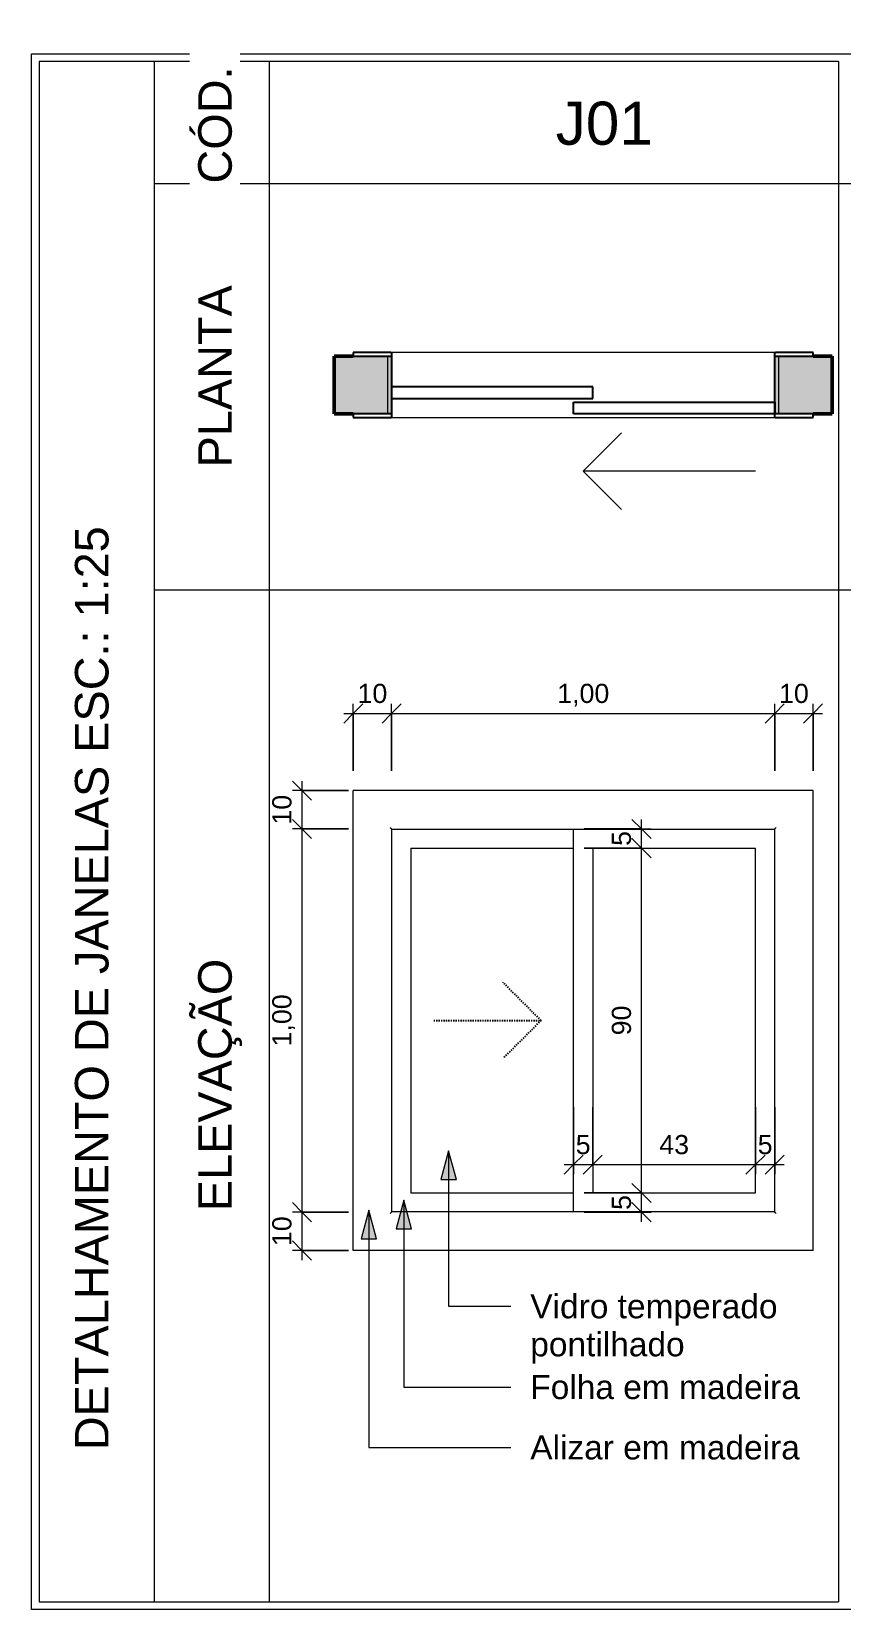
# Model space of a CAD drawing. Header units: millimetres. Extents: x 502 to 50962, y -45 to 5297.
# Drawn here: x 34978 to 37089, y 1167 to 5285 of the extents above; entities that cross this region are included whole.
import ezdxf

# ---------------------------------------------------------------- set-up
doc = ezdxf.new("R2010")
doc.units = ezdxf.units.MM
doc.linetypes.add('Dash', pattern=[6.35, 3.175, -3.175])
for name, color, linetype, lineweight in [('A-ANNO-DIMS', 211, 'Continuous', 9), ('A-ANNO-DIMS-25', 211, 'Continuous', 9), ('A-DETL-THIN', 151, 'Continuous', 9), ('A-GLAZ', 151, 'Continuous', 25), ('A-GLAZ-HDLN', 1, 'Dash', 25), ('A-WALL', 113, 'Continuous', 50), ('A-WALL-PATT', 111, 'Continuous', 25), ('G-ANNO-TEXT', 231, 'Continuous', 9)]:
    doc.layers.add(name, color=color, linetype=linetype, lineweight=lineweight)
doc.styles.add('@Arial Unicode MS', font='', dxfattribs={"height": 50})
doc.styles.add('Arial', font='arial.ttf', dxfattribs={"height": 112.5})
doc.styles.add('Arial_1', font='arial.ttf', dxfattribs={"height": 87.5})
doc.styles.add('Arial_3', font='arial.ttf', dxfattribs={"height": 62.5})
doc.styles.get('@Arial Unicode MS').set_extended_font_data('@Arial Unicode MS')
doc.dimstyles.new('CRT_-__Metros_-_Linha_de_chamada_3_5_mm', dxfattribs={"dimscale": 304.8, "dimtxt": 50.292243, "dimasz": 0.164042, "dimexe": 0.082021, "dimexo": 0.0625, "dimgap": 0.04101, "dimtad": 1, "dimlfac": 0.001, "dimrnd": 0.01, "dimzin": 0, "dimdsep": 46, "dimtxsty": '@Arial Unicode MS', "dimblk1": 'OBLIQUE', "dimblk2": 'OBLIQUE', "dimsah": 1, "dimcen": 0.09, "dimdle": 0.082021, "dimazin": 0, "dimtfac": 1, "dimtdec": 4, "dimtix": 1, "dimtmove": 0, "dimatfit": 3, "dimfxl": 0.492126, "dimfxlon": 1, "dimtvp": 1, "dimtolj": 1, "dimtzin": 0, "dimarcsym": 2})
doc.dimstyles.new('CRT_-__Metros_-_Linha_de_chamada_3_5_mm_1', dxfattribs={"dimscale": 304.8, "dimtxt": 50.292243, "dimasz": 0.164042, "dimexe": 0.082021, "dimexo": 0.0625, "dimgap": 0.04101, "dimtad": 1, "dimdec": 0, "dimlfac": 0.1, "dimdsep": 46, "dimtxsty": '@Arial Unicode MS', "dimblk1": 'OBLIQUE', "dimblk2": 'OBLIQUE', "dimsah": 1, "dimcen": 0.09, "dimdle": 0.082021, "dimazin": 0, "dimtfac": 1, "dimtdec": 4, "dimtix": 1, "dimtmove": 0, "dimatfit": 3, "dimfxl": 0.492126, "dimfxlon": 1, "dimtvp": 1, "dimtolj": 1, "dimtzin": 0, "dimarcsym": 2})

# ---------------------------------------------------------------- blocks, each defined once
blk = doc.blocks.new('Family - ___-4155810-DETALHAMENTO DE JANELAS')
at = {"layer": 'A-WALL-PATT'}
h = blk.add_hatch(color=256, dxfattribs=at)
h.paths.add_polyline_path([(2575.7, 4287.4), (2625.7, 4287.4), (2625.7, 4437.4), (2475.7, 4437.4), (2475.7, 4287.4), (2479.7, 4287.4)])
h.paths.add_polyline_path([(1375.7, 4287.4), (1475.7, 4287.4), (1475.7, 4437.4), (1325.7, 4437.4), (1325.7, 4287.4)])
at = {"layer": 'A-GLAZ'}
for p, q in [((1471.7, 4447.4), (1375.7, 4447.4)), ((1375.7, 4447.4), (1375.7, 4437.4)), ((2575.7, 4447.4), (2479.7, 4447.4)), ((2575.7, 4437.4), (2575.7, 4447.4)), ((1375.7, 4437.4), (1475.7, 4437.4)), ((1475.7, 4437.4), (1475.7, 4287.4)), ((1476.7, 4282.4), (1476.7, 4442.4)), ((2474.7, 4442.4), (2474.7, 4282.4)), ((2475.7, 4287.4), (2475.7, 4437.4)), ((2475.7, 4437.4), (2575.7, 4437.4)), ((1475.7, 4357.4), (1475.7, 4327.4)), ((2000.7, 4357.4), (1475.7, 4357.4)), ((1475.7, 4327.4), (2000.7, 4327.4)), ((2000.7, 4327.4), (2000.7, 4357.4)), ((1375.7, 4287.4), (1375.7, 4277.4)), ((1475.7, 4287.4), (1375.7, 4287.4)), ((1950.7, 4287.4), (1950.7, 4317.4)), ((1950.7, 4317.4), (2475.7, 4317.4)), ((2475.7, 4287.4), (1950.7, 4287.4)), ((2475.7, 4317.4), (2475.7, 4287.4)), ((2575.7, 4287.4), (2475.7, 4287.4)), ((2575.7, 4277.4), (2575.7, 4287.4)), ((1375.7, 4277.4), (1471.7, 4277.4)), ((2479.7, 4277.4), (2575.7, 4277.4))]:
    blk.add_line(p, q, dxfattribs=at)
at = {"layer": 'A-GLAZ', "lineweight": 9}
for p, q in [((2479.7, 4447.4), (1471.7, 4447.4)), ((1465.7, 4287.4), (1465.7, 4437.4)), ((2485.7, 4437.4), (2485.7, 4287.4)), ((1471.7, 4277.4), (2479.7, 4277.4)), ((1975.7, 4137.4), (2075.7, 4237.4)), ((1975.7, 4137.4), (2075.7, 4037.4)), ((2425.7, 4137.4), (1975.7, 4137.4))]:
    blk.add_line(p, q, dxfattribs=at)
at = {"layer": 'A-GLAZ'}
for centre, start, end in [((1471.7, 4442.4), 0, 90), ((2479.7, 4442.4), 90, 180), ((1471.7, 4282.4), 270, 0), ((2479.7, 4282.4), 180, 270)]:
    blk.add_arc(centre, 5, start, end, dxfattribs=at)
at = {"layer": 'A-GLAZ', "lineweight": 9}
for points, knots in [([(1471.7, 4447.4), (1472.1, 4447.4), (1472.7, 4447.3), (1473.6, 4447), (1474.1, 4446.8), (1474.4, 4446.6), (1474.8, 4446.3), (1475.1, 4446), (1475.4, 4445.7), (1475.7, 4445.4), (1476, 4444.9), (1476.3, 4444.3), (1476.6, 4443.5), (1476.6, 4442.8), (1476.7, 4442.4)], [0, 0, 0, 0, 0.166667, 0.25, 0.333333, 0.375, 0.416667, 0.5, 0.541667, 0.583333, 0.666667, 0.75, 0.833333, 1, 1, 1, 1]), ([(2479.7, 4447.4), (2479.2, 4447.4), (2478.6, 4447.3), (2477.7, 4447), (2477.2, 4446.8), (2476.9, 4446.6), (2476.5, 4446.3), (2476.2, 4446), (2475.9, 4445.7), (2475.6, 4445.4), (2475.3, 4444.9), (2475, 4444.3), (2474.7, 4443.5), (2474.7, 4442.8), (2474.7, 4442.4)], [0, 0, 0, 0, 0.166667, 0.25, 0.333333, 0.375, 0.416667, 0.5, 0.541667, 0.583333, 0.666667, 0.75, 0.833333, 1, 1, 1, 1]), ([(1476.7, 4282.4), (1476.6, 4282), (1476.6, 4281.3), (1476.3, 4280.5), (1476, 4279.9), (1475.7, 4279.4), (1475.4, 4279.1), (1475.1, 4278.8), (1474.7, 4278.4), (1474.2, 4278.1), (1473.9, 4277.9), (1473.5, 4277.7), (1472.7, 4277.5), (1472.1, 4277.4), (1471.7, 4277.4)], [0, 0, 0, 0, 0.166667, 0.25, 0.333333, 0.416667, 0.458333, 0.5, 0.583333, 0.666667, 0.708333, 0.75, 0.833333, 1, 1, 1, 1]), ([(2474.7, 4282.4), (2474.7, 4282), (2474.7, 4281.3), (2475, 4280.5), (2475.3, 4279.9), (2475.6, 4279.4), (2475.9, 4279.1), (2476.2, 4278.8), (2476.6, 4278.4), (2477.1, 4278.1), (2477.4, 4277.9), (2477.8, 4277.7), (2478.6, 4277.5), (2479.2, 4277.4), (2479.7, 4277.4)], [0, 0, 0, 0, 0.166667, 0.25, 0.333333, 0.416667, 0.458333, 0.5, 0.583333, 0.666667, 0.708333, 0.75, 0.833333, 1, 1, 1, 1])]:
    blk.add_open_spline(points, degree=3, knots=knots, dxfattribs=at)
at = {"layer": 'A-WALL'}
for p, q in [((1375.7, 4437.4), (1325.7, 4437.4)), ((1325.7, 4437.4), (1325.7, 4287.4)), ((2625.7, 4437.4), (2575.7, 4437.4)), ((2625.7, 4287.4), (2625.7, 4437.4)), ((1325.7, 4287.4), (1375.7, 4287.4)), ((2575.7, 4287.4), (2625.7, 4287.4))]:
    blk.add_line(p, q, dxfattribs=at)
blk = doc.blocks.new('Family - ___-4156485-DETALHAMENTO DE JANELAS')
at = {"layer": 'A-GLAZ', "lineweight": 9}
for p, q in [((2575.7, 3303.9), (1375.7, 3303.9)), ((1375.7, 2103.9), (1375.7, 3303.9)), ((2575.7, 2103.9), (2575.7, 3303.9)), ((1476.7, 2204.9), (1476.7, 3202.9)), ((1476.7, 3202.9), (2474.7, 3202.9)), ((1950.7, 2204.9), (1950.7, 3202.9)), ((2474.7, 3202.9), (2474.7, 2204.9)), ((1525.7, 3153.9), (1525.7, 2253.9)), ((1525.7, 3153.9), (1950.7, 3153.9)), ((2000.7, 3153.9), (2000.7, 2253.9)), ((2000.7, 3153.9), (2425.7, 3153.9)), ((2425.7, 2253.9), (2425.7, 3153.9)), ((1525.7, 2253.9), (1950.7, 2253.9)), ((2000.7, 2253.9), (2425.7, 2253.9)), ((2474.7, 2204.9), (1476.7, 2204.9)), ((2575.7, 2103.9), (1375.7, 2103.9))]:
    blk.add_line(p, q, dxfattribs=at)
for points, knots in [([(1476.7, 3202.9), (1476.6, 3202.9), (1476.6, 3203), (1476.3, 3203.3), (1476, 3203.6), (1475.7, 3203.9), (1475.4, 3204.2), (1475.1, 3204.5), (1474.8, 3204.8), (1474.4, 3205.2), (1474.1, 3205.5), (1473.6, 3206), (1472.7, 3206.9), (1472.1, 3207.5), (1471.7, 3207.9)], [-1, -1, -1, -1, -0.833333, -0.75, -0.666667, -0.583333, -0.541667, -0.5, -0.416667, -0.375, -0.333333, -0.25, -0.166667, 0, 0, 0, 0]), ([(2479.7, 3207.9), (2479.2, 3207.5), (2478.6, 3206.9), (2477.7, 3206), (2477.2, 3205.5), (2476.9, 3205.2), (2476.5, 3204.8), (2476.2, 3204.5), (2475.9, 3204.2), (2475.6, 3203.9), (2475.3, 3203.6), (2475, 3203.3), (2474.7, 3203), (2474.7, 3202.9), (2474.7, 3202.9)], [0, 0, 0, 0, 0.166667, 0.25, 0.333333, 0.375, 0.416667, 0.5, 0.541667, 0.583333, 0.666667, 0.75, 0.833333, 1, 1, 1, 1]), ([(1471.7, 2199.9), (1472.1, 2200.4), (1472.7, 2201), (1473.6, 2201.9), (1474.1, 2202.4), (1474.4, 2202.7), (1474.8, 2203.1), (1475.1, 2203.4), (1475.4, 2203.7), (1475.7, 2204), (1476, 2204.3), (1476.3, 2204.6), (1476.6, 2204.9), (1476.7, 2204.9), (1476.7, 2204.9)], [0, 0, 0, 0, 0.166667, 0.25, 0.333333, 0.375, 0.416667, 0.5, 0.541667, 0.583333, 0.666667, 0.75, 0.833333, 1, 1, 1, 1]), ([(2479.7, 2199.9), (2479.2, 2200.4), (2478.6, 2201), (2477.7, 2201.9), (2477.2, 2202.4), (2476.9, 2202.7), (2476.5, 2203.1), (2476.2, 2203.4), (2475.9, 2203.7), (2475.6, 2204), (2475.3, 2204.3), (2475, 2204.6), (2474.7, 2204.9), (2474.7, 2204.9), (2474.7, 2204.9)], [0, 0, 0, 0, 0.166667, 0.25, 0.333333, 0.375, 0.416667, 0.5, 0.541667, 0.583333, 0.666667, 0.75, 0.833333, 1, 1, 1, 1])]:
    blk.add_open_spline(points, degree=3, knots=knots, dxfattribs=at)
at = {"layer": 'A-GLAZ-HDLN'}
for p, q in [((1865.7, 2703.9), (1766.7, 2802.9)), ((1585.7, 2703.9), (1865.7, 2703.9)), ((1865.7, 2703.9), (1766.7, 2605))]:
    blk.add_line(p, q, dxfattribs=at)
blk = doc.blocks.new('DIMBLOCK122-DETALHAMENTO DE JANELAS')
at = {"layer": 'A-ANNO-DIMS-25', "transparency": 16777216}
for p, q in [((35792.7, 3505.2), (35917.7, 3505.2)), ((35817.7, 3355.2), (35817.7, 3530.2)), ((35817.7, 3505.2), (35817.7, 3355.2)), ((35917.7, 3355.2), (35917.7, 3530.2)), ((35917.7, 3505.2), (35917.7, 3355.2))]:
    blk.add_line(p, q, dxfattribs=at)
at = {"layer": 'A-ANNO-DIMS-25', "lineweight": 18, "transparency": 16777216}
for p, q in [((35817.7, 3505.2), (35792.7, 3480.2)), ((35817.7, 3505.2), (35842.7, 3530.2)), ((35917.7, 3505.2), (35892.7, 3480.2)), ((35917.7, 3505.2), (35942.7, 3530.2))]:
    blk.add_line(p, q, dxfattribs=at)
at = {"layer": 'A-ANNO-DIMS-25', "color": 0, "transparency": 16777216, "insert": (35828.9, 3582.6), "char_height": 50, "width": 92.937, "attachment_point": 1, "line_spacing_factor": 1.117605, "style": '@Arial Unicode MS'}
blk.add_mtext('10', dxfattribs=at)
blk = doc.blocks.new('_Oblique')
at = {"color": 0, "linetype": 'ByBlock', "lineweight": -2}
blk.add_line((-0.5, -0.5), (0.5, 0.5), dxfattribs=at)
blk = doc.blocks.new('DIMBLOCK123-DETALHAMENTO DE JANELAS')
at = {"layer": 'A-ANNO-DIMS-25', "lineweight": 18, "transparency": 16777216}
for p, q in [((35917.7, 3505.2), (35892.7, 3480.2)), ((35917.7, 3505.2), (35942.7, 3530.2)), ((36917.7, 3505.2), (36892.7, 3480.2)), ((36917.7, 3505.2), (36942.7, 3530.2))]:
    blk.add_line(p, q, dxfattribs=at)
at = {"layer": 'A-ANNO-DIMS-25', "transparency": 16777216}
for p, q in [((35917.7, 3355.2), (35917.7, 3530.2)), ((35917.7, 3505.2), (36917.7, 3505.2)), ((35917.7, 3505.2), (35917.7, 3355.2)), ((36917.7, 3355.2), (36917.7, 3530.2)), ((36917.7, 3505.2), (36917.7, 3355.2))]:
    blk.add_line(p, q, dxfattribs=at)
at = {"layer": 'A-ANNO-DIMS-25', "color": 0, "transparency": 16777216, "insert": (36350, 3582.6), "char_height": 50, "width": 162.337, "attachment_point": 1, "line_spacing_factor": 1.117605, "style": '@Arial Unicode MS'}
blk.add_mtext('1,00', dxfattribs=at)
blk = doc.blocks.new('DIMBLOCK124-DETALHAMENTO DE JANELAS')
at = {"layer": 'A-ANNO-DIMS-25', "lineweight": 18, "transparency": 16777216}
for p, q in [((36917.7, 3505.2), (36892.7, 3480.2)), ((36917.7, 3505.2), (36942.7, 3530.2)), ((37017.7, 3505.2), (36992.7, 3480.2)), ((37017.7, 3505.2), (37042.7, 3530.2))]:
    blk.add_line(p, q, dxfattribs=at)
at = {"layer": 'A-ANNO-DIMS-25', "transparency": 16777216}
for p, q in [((36917.7, 3355.2), (36917.7, 3530.2)), ((36917.7, 3505.2), (37042.7, 3505.2)), ((36917.7, 3505.2), (36917.7, 3355.2)), ((37017.7, 3355.2), (37017.7, 3530.2)), ((37017.7, 3505.2), (37017.7, 3355.2))]:
    blk.add_line(p, q, dxfattribs=at)
at = {"layer": 'A-ANNO-DIMS-25', "color": 0, "transparency": 16777216, "insert": (36928.9, 3582.6), "char_height": 50, "width": 92.937, "attachment_point": 1, "line_spacing_factor": 1.117605, "style": '@Arial Unicode MS'}
blk.add_mtext('10', dxfattribs=at)
blk = doc.blocks.new('DIMBLOCK125-DETALHAMENTO DE JANELAS')
at = {"layer": 'A-ANNO-DIMS-25', "lineweight": 18, "transparency": 16777216}
for p, q in [((35683.7, 3303.9), (35658.7, 3328.9)), ((35683.7, 3303.9), (35708.7, 3278.9)), ((35683.7, 3203.9), (35658.7, 3228.9)), ((35683.7, 3203.9), (35708.7, 3178.9))]:
    blk.add_line(p, q, dxfattribs=at)
at = {"layer": 'A-ANNO-DIMS-25', "transparency": 16777216}
for p, q in [((35805.5, 3303.9), (35658.7, 3303.9)), ((35683.7, 3328.9), (35683.7, 3203.9)), ((35683.7, 3303.9), (35805.5, 3303.9)), ((35805.5, 3203.9), (35658.7, 3203.9)), ((35683.7, 3203.9), (35805.5, 3203.9))]:
    blk.add_line(p, q, dxfattribs=at)
at = {"layer": 'A-ANNO-DIMS-25', "color": 0, "transparency": 16777216, "insert": (35606.3, 3215.2), "char_height": 50, "width": 92.937, "attachment_point": 1, "rotation": 90, "line_spacing_factor": 1.117605, "style": '@Arial Unicode MS'}
blk.add_mtext('10', dxfattribs=at)
blk = doc.blocks.new('DIMBLOCK126-DETALHAMENTO DE JANELAS')
at = {"layer": 'A-ANNO-DIMS-25', "lineweight": 18, "transparency": 16777216}
for p, q in [((35683.7, 3203.9), (35658.7, 3228.9)), ((35683.7, 3203.9), (35708.7, 3178.9)), ((35683.7, 2203.9), (35658.7, 2228.9)), ((35683.7, 2203.9), (35708.7, 2178.9))]:
    blk.add_line(p, q, dxfattribs=at)
at = {"layer": 'A-ANNO-DIMS-25', "transparency": 16777216}
for p, q in [((35805.5, 3203.9), (35658.7, 3203.9)), ((35683.7, 3203.9), (35683.7, 2203.9)), ((35683.7, 3203.9), (35805.5, 3203.9)), ((35805.5, 2203.9), (35658.7, 2203.9)), ((35683.7, 2203.9), (35805.5, 2203.9))]:
    blk.add_line(p, q, dxfattribs=at)
at = {"layer": 'A-ANNO-DIMS-25', "color": 0, "transparency": 16777216, "insert": (35606.3, 2636.3), "char_height": 50, "width": 162.337, "attachment_point": 1, "rotation": 90, "line_spacing_factor": 1.117605, "style": '@Arial Unicode MS'}
blk.add_mtext('1,00', dxfattribs=at)
blk = doc.blocks.new('DIMBLOCK127-DETALHAMENTO DE JANELAS')
at = {"layer": 'A-ANNO-DIMS-25', "lineweight": 18, "transparency": 16777216}
for p, q in [((35683.7, 2203.9), (35658.7, 2228.9)), ((35683.7, 2203.9), (35708.7, 2178.9)), ((35683.7, 2103.9), (35658.7, 2128.9)), ((35683.7, 2103.9), (35708.7, 2078.9))]:
    blk.add_line(p, q, dxfattribs=at)
at = {"layer": 'A-ANNO-DIMS-25', "transparency": 16777216}
for p, q in [((35805.5, 2203.9), (35658.7, 2203.9)), ((35683.7, 2203.9), (35683.7, 2078.9)), ((35683.7, 2203.9), (35805.5, 2203.9)), ((35805.5, 2103.9), (35658.7, 2103.9)), ((35683.7, 2103.9), (35805.5, 2103.9))]:
    blk.add_line(p, q, dxfattribs=at)
at = {"layer": 'A-ANNO-DIMS-25', "color": 0, "transparency": 16777216, "insert": (35606.3, 2115.2), "char_height": 50, "width": 92.937, "attachment_point": 1, "rotation": 90, "line_spacing_factor": 1.117605, "style": '@Arial Unicode MS'}
blk.add_mtext('10', dxfattribs=at)
blk = doc.blocks.new('DIMBLOCK128-DETALHAMENTO DE JANELAS')
at = {"layer": 'A-ANNO-DIMS-25', "transparency": 16777216}
for p, q in [((36392.7, 2477.8), (36392.7, 2302.8)), ((36392.7, 2327.8), (36392.7, 2477.8)), ((36442.7, 2477.8), (36442.7, 2302.8)), ((36442.7, 2327.8), (36442.7, 2477.8)), ((36367.7, 2327.8), (36442.7, 2327.8))]:
    blk.add_line(p, q, dxfattribs=at)
at = {"layer": 'A-ANNO-DIMS-25', "lineweight": 18, "transparency": 16777216}
for p, q in [((36392.7, 2327.8), (36417.7, 2352.8)), ((36442.7, 2327.8), (36467.7, 2352.8)), ((36392.7, 2327.8), (36367.7, 2302.8)), ((36442.7, 2327.8), (36417.7, 2302.8))]:
    blk.add_line(p, q, dxfattribs=at)
at = {"layer": 'A-ANNO-DIMS-25', "color": 0, "transparency": 16777216, "insert": (36398.3, 2405.2), "char_height": 50, "width": 46.468, "attachment_point": 1, "line_spacing_factor": 1.117605, "style": '@Arial Unicode MS'}
blk.add_mtext('5', dxfattribs=at)
blk = doc.blocks.new('DIMBLOCK129-DETALHAMENTO DE JANELAS')
at = {"layer": 'A-ANNO-DIMS-25', "transparency": 16777216}
for p, q in [((36442.7, 2477.8), (36442.7, 2302.8)), ((36442.7, 2327.8), (36442.7, 2477.8)), ((36867.7, 2477.8), (36867.7, 2302.8)), ((36867.7, 2327.8), (36867.7, 2477.8)), ((36442.7, 2327.8), (36867.7, 2327.8))]:
    blk.add_line(p, q, dxfattribs=at)
at = {"layer": 'A-ANNO-DIMS-25', "lineweight": 18, "transparency": 16777216}
for p, q in [((36442.7, 2327.8), (36467.7, 2352.8)), ((36867.7, 2327.8), (36892.7, 2352.8)), ((36442.7, 2327.8), (36417.7, 2302.8)), ((36867.7, 2327.8), (36842.7, 2302.8))]:
    blk.add_line(p, q, dxfattribs=at)
at = {"layer": 'A-ANNO-DIMS-25', "color": 0, "transparency": 16777216, "insert": (36616.4, 2405.2), "char_height": 50, "width": 92.937, "attachment_point": 1, "line_spacing_factor": 1.117605, "style": '@Arial Unicode MS'}
blk.add_mtext('43', dxfattribs=at)
blk = doc.blocks.new('DIMBLOCK130-DETALHAMENTO DE JANELAS')
at = {"layer": 'A-ANNO-DIMS-25', "transparency": 16777216}
for p, q in [((36867.7, 2477.8), (36867.7, 2302.8)), ((36867.7, 2327.8), (36867.7, 2477.8)), ((36917.7, 2477.8), (36917.7, 2302.8)), ((36917.7, 2327.8), (36917.7, 2477.8)), ((36867.7, 2327.8), (36942.7, 2327.8))]:
    blk.add_line(p, q, dxfattribs=at)
at = {"layer": 'A-ANNO-DIMS-25', "lineweight": 18, "transparency": 16777216}
for p, q in [((36867.7, 2327.8), (36892.7, 2352.8)), ((36917.7, 2327.8), (36942.7, 2352.8)), ((36867.7, 2327.8), (36842.7, 2302.8)), ((36917.7, 2327.8), (36892.7, 2302.8))]:
    blk.add_line(p, q, dxfattribs=at)
at = {"layer": 'A-ANNO-DIMS-25', "color": 0, "transparency": 16777216, "insert": (36873.3, 2405.2), "char_height": 50, "width": 46.468, "attachment_point": 1, "line_spacing_factor": 1.117605, "style": '@Arial Unicode MS'}
blk.add_mtext('5', dxfattribs=at)
blk = doc.blocks.new('DIMBLOCK131-DETALHAMENTO DE JANELAS')
at = {"layer": 'A-ANNO-DIMS-25', "lineweight": 18, "transparency": 16777216}
for p, q in [((36569.9, 2253.9), (36544.9, 2278.9)), ((36569.9, 2203.9), (36544.9, 2228.9)), ((36569.9, 2253.9), (36594.9, 2228.9)), ((36569.9, 2203.9), (36594.9, 2178.9))]:
    blk.add_line(p, q, dxfattribs=at)
at = {"layer": 'A-ANNO-DIMS-25', "transparency": 16777216}
for p, q in [((36419.9, 2253.9), (36594.9, 2253.9)), ((36569.9, 2253.9), (36419.9, 2253.9)), ((36569.9, 2178.9), (36569.9, 2253.9)), ((36419.9, 2203.9), (36594.9, 2203.9)), ((36569.9, 2203.9), (36419.9, 2203.9))]:
    blk.add_line(p, q, dxfattribs=at)
at = {"layer": 'A-ANNO-DIMS-25', "color": 0, "transparency": 16777216, "insert": (36492.5, 2209.6), "char_height": 50, "width": 46.468, "attachment_point": 1, "rotation": 90, "line_spacing_factor": 1.117605, "style": '@Arial Unicode MS'}
blk.add_mtext('5', dxfattribs=at)
blk = doc.blocks.new('DIMBLOCK132-DETALHAMENTO DE JANELAS')
at = {"layer": 'A-ANNO-DIMS-25', "lineweight": 18, "transparency": 16777216}
for p, q in [((36569.9, 3153.9), (36544.9, 3178.9)), ((36569.9, 3153.9), (36594.9, 3128.9)), ((36569.9, 2253.9), (36544.9, 2278.9)), ((36569.9, 2253.9), (36594.9, 2228.9))]:
    blk.add_line(p, q, dxfattribs=at)
at = {"layer": 'A-ANNO-DIMS-25', "transparency": 16777216}
for p, q in [((36419.9, 3153.9), (36594.9, 3153.9)), ((36569.9, 3153.9), (36419.9, 3153.9)), ((36569.9, 2253.9), (36569.9, 3153.9)), ((36419.9, 2253.9), (36594.9, 2253.9)), ((36569.9, 2253.9), (36419.9, 2253.9))]:
    blk.add_line(p, q, dxfattribs=at)
at = {"layer": 'A-ANNO-DIMS-25', "color": 0, "transparency": 16777216, "insert": (36492.5, 2665.2), "char_height": 50, "width": 92.937, "attachment_point": 1, "rotation": 90, "line_spacing_factor": 1.117605, "style": '@Arial Unicode MS'}
blk.add_mtext('90', dxfattribs=at)
blk = doc.blocks.new('DIMBLOCK133-DETALHAMENTO DE JANELAS')
at = {"layer": 'A-ANNO-DIMS-25', "lineweight": 18, "transparency": 16777216}
for p, q in [((36569.9, 3203.9), (36544.9, 3228.9)), ((36569.9, 3153.9), (36544.9, 3178.9)), ((36569.9, 3203.9), (36594.9, 3178.9)), ((36569.9, 3153.9), (36594.9, 3128.9))]:
    blk.add_line(p, q, dxfattribs=at)
at = {"layer": 'A-ANNO-DIMS-25', "transparency": 16777216}
for p, q in [((36569.9, 3153.9), (36569.9, 3228.9)), ((36419.9, 3203.9), (36594.9, 3203.9)), ((36569.9, 3203.9), (36419.9, 3203.9)), ((36419.9, 3153.9), (36594.9, 3153.9)), ((36569.9, 3153.9), (36419.9, 3153.9))]:
    blk.add_line(p, q, dxfattribs=at)
at = {"layer": 'A-ANNO-DIMS-25', "color": 0, "transparency": 16777216, "insert": (36492.5, 3159.6), "char_height": 50, "width": 46.468, "attachment_point": 1, "rotation": 90, "line_spacing_factor": 1.117605, "style": '@Arial Unicode MS'}
blk.add_mtext('5', dxfattribs=at)

msp = doc.modelspace()

# ---------------------------------------------------------------- hatches: boundary and pattern name
at = {"layer": 'G-ANNO-TEXT'}
for points in [[(36066.614, 2363.98), (36046.518, 2288.98), (36086.71, 2288.98)], [(35949.968, 2235.056), (35929.872, 2160.056), (35970.065, 2160.056)], [(35858.187, 2208.771), (35838.091, 2133.771), (35878.283, 2133.771)]]:
    msp.add_hatch(color=7, dxfattribs=at).paths.add_polyline_path(points)

# ---------------------------------------------------------------- linework, layer by layer
at = {"layer": 'A-DETL-THIN'}
for p, q in [((34978.057, 5227.008), (50962.112, 5227.008)), ((34978.057, 1167.008), (34978.057, 5227.008)), ((34998.057, 5207.008), (34998.057, 1187.008)), ((37084.194, 5207.008), (34998.057, 5207.008)), ((35298.057, 5207.008), (35298.057, 1187.008)), ((35598.057, 5207.008), (35598.057, 1187.008)), ((37084.194, 5207.008), (37084.194, 1187.008)), ((47028.057, 4887.008), (35298.057, 4887.008)), ((50932.112, 4887.008), (35298.057, 4887.008)), ((50932.112, 3827.008), (35298.057, 3827.008)), ((50962.112, 1167.008), (34978.057, 1167.008)), ((34998.057, 1187.008), (37084.194, 1187.008))]:
    msp.add_line(p, q, dxfattribs=at)
at = {"layer": 'G-ANNO-TEXT', "color": 7}
for p, q in [((36066.614, 2363.98), (36046.518, 2288.98)), ((36086.71, 2288.98), (36066.614, 2363.98)), ((36066.614, 2363.98), (36066.614, 1958.053)), ((36046.518, 2288.98), (36086.71, 2288.98)), ((35949.968, 2235.056), (35929.872, 2160.056)), ((35970.065, 2160.056), (35949.968, 2235.056)), ((35949.968, 2235.056), (35949.968, 1747.273)), ((35858.187, 2208.771), (35838.091, 2133.771)), ((35878.283, 2133.771), (35858.187, 2208.771)), ((35858.187, 2208.771), (35858.187, 1589.813)), ((35929.872, 2160.056), (35970.065, 2160.056)), ((35838.091, 2133.771), (35878.283, 2133.771)), ((36066.614, 1958.053), (36228.878, 1958.053)), ((35949.968, 1747.273), (36228.878, 1747.273)), ((35858.187, 1589.813), (36228.878, 1589.813))]:
    msp.add_line(p, q, dxfattribs=at)

# ---------------------------------------------------------------- block references
at = {"layer": 'A-GLAZ', "lineweight": 9}
msp.add_blockref('Family - ___-4156485-DETALHAMENTO DE JANELAS', (34442.006, 0), dxfattribs=at)
at = {"layer": 'A-WALL', "lineweight": 25}
msp.add_blockref('Family - ___-4155810-DETALHAMENTO DE JANELAS', (34442.006, 0), dxfattribs=at)

# ---------------------------------------------------------------- texts
at = {"layer": 'G-ANNO-TEXT', "color": 7, "insert": (36346.033, 5101.947), "char_height": 112.5, "width": 308.64969, "attachment_point": 1, "style": 'Arial', "bg_fill": 3, "box_fill_scale": 1.25, "bg_fill_color": 256, "bg_fill_true_color": 13158600, "bg_fill_transparency": 0}
msp.add_mtext('J01', dxfattribs=at)
at = {"layer": 'G-ANNO-TEXT', "color": 7, "char_height": 87.5, "attachment_point": 1, "rotation": 90, "style": 'Arial_1', "bg_fill": 3, "box_fill_scale": 1.25, "bg_fill_color": 256, "bg_fill_true_color": 13158600, "bg_fill_transparency": 0}
for s, insert, width in [('PLANTA', (35413.01, 4147.437), 583.22766), ('DETALHAMENTO DE JANELAS ESC.: 1:25', (35091.327, 1582.522), 2962.23531), ('ELEVAÇÃO', (35413.01, 2206.26), 809.70437)]:
    msp.add_mtext(s, dxfattribs=dict(at, insert=insert, width=width))
at = {"layer": 'G-ANNO-TEXT', "color": 7, "char_height": 62.5, "attachment_point": 1, "style": 'Arial_3'}
for s, insert, width in [('Vidro temperado ', (36279.678, 1989.303), 809.70437), ('pontilhado', (36279.678, 1890.084), 477.00406), ('Folha em madeira', (36279.678, 1778.523), 847.78453), ('Alizar em madeira', (36279.678, 1621.063), 849.78875)]:
    msp.add_mtext(s, dxfattribs=dict(at, insert=insert, width=width))

# ---------------------------------------------------------------- dimensions: what is measured, and where the dimension line sits
at = {"layer": 'A-ANNO-DIMS'}
for base, p1, p2, dimstyle, override, picture, middle in [((35917.656, 3505.165), (35817.656, 3355.165), (35917.656, 3355.165), 'CRT_-__Metros_-_Linha_de_chamada_3_5_mm_1', {"dimpost": '<>', "dimfxl": 100}, 'DIMBLOCK122-DETALHAMENTO DE JANELAS', (35867.656, 3543.211)), ((36917.656, 3505.165), (35917.656, 3355.165), (36917.656, 3355.165), 'CRT_-__Metros_-_Linha_de_chamada_3_5_mm', {"dimpost": '<>', "dimfxl": 1000}, 'DIMBLOCK123-DETALHAMENTO DE JANELAS', (36417.656, 3543.211)), ((37017.656, 3505.165), (36917.656, 3355.165), (37017.656, 3355.165), 'CRT_-__Metros_-_Linha_de_chamada_3_5_mm_1', {"dimpost": '<>', "dimfxl": 100}, 'DIMBLOCK124-DETALHAMENTO DE JANELAS', (36967.656, 3543.211)), ((36442.656, 2327.836), (36392.656, 2477.836), (36442.656, 2477.836), 'CRT_-__Metros_-_Linha_de_chamada_3_5_mm_1', {"dimpost": '<>', "dimfxl": 50}, 'DIMBLOCK128-DETALHAMENTO DE JANELAS', (36417.656, 2365.762)), ((36867.656183035, 2327.836064095), (36442.656183035, 2477.836064095), (36867.656183035, 2477.836064095), 'CRT_-__Metros_-_Linha_de_chamada_3_5_mm_1', {"dimpost": '<>', "dimfxl": 425}, 'DIMBLOCK129-DETALHAMENTO DE JANELAS', (36655.156183035, 2365.881766836)), ((36917.656, 2327.836), (36867.656, 2477.836), (36917.656, 2477.836), 'CRT_-__Metros_-_Linha_de_chamada_3_5_mm_1', {"dimpost": '<>', "dimfxl": 50}, 'DIMBLOCK130-DETALHAMENTO DE JANELAS', (36892.656, 2365.762))]:
    dim = msp.add_linear_dim(base=base, p1=p1, p2=p2, dimstyle=dimstyle, override=override, dxfattribs=at)
    dim.commit()
    dim.dimension.update_dxf_attribs({"geometry": picture, "text_midpoint": middle})
for base, p1, p2, override, picture, middle in [((35683.705, 3203.945), (35805.464, 3303.945), (35805.464, 3203.945), {"dimpost": '<>', "dimfxl": 100}, 'DIMBLOCK125-DETALHAMENTO DE JANELAS', (35645.659, 3253.945)), ((35683.705, 2203.945), (35805.464, 3203.945), (35805.464, 2203.945), {"dimpost": '<>', "dimfxl": 1000}, 'DIMBLOCK126-DETALHAMENTO DE JANELAS', (35645.659, 2703.945)), ((36569.904, 3203.945), (36419.904, 3153.945), (36419.904, 3203.945), {"dimpost": '<>', "dimfxl": 50}, 'DIMBLOCK133-DETALHAMENTO DE JANELAS', (36531.978, 3178.945)), ((36569.904, 3153.945), (36419.904, 2253.945), (36419.904, 3153.945), {"dimpost": '<>', "dimfxl": 900}, 'DIMBLOCK132-DETALHAMENTO DE JANELAS', (36531.858, 2703.945)), ((36569.904, 2253.945), (36419.904, 2203.945), (36419.904, 2253.945), {"dimpost": '<>', "dimfxl": 50}, 'DIMBLOCK131-DETALHAMENTO DE JANELAS', (36531.978, 2228.945)), ((35683.705, 2103.945), (35805.464, 2203.945), (35805.464, 2103.945), {"dimpost": '<>', "dimfxl": 100}, 'DIMBLOCK127-DETALHAMENTO DE JANELAS', (35645.659, 2153.945))]:
    dim = msp.add_linear_dim(base=base, p1=p1, p2=p2, angle=90, dimstyle='CRT_-__Metros_-_Linha_de_chamada_3_5_mm_1', override=override, dxfattribs=at)
    dim.commit()
    dim.dimension.update_dxf_attribs({"geometry": picture, "text_midpoint": middle})

# ---------------------------------------------------------------- next in the draw order: texts
at = {"layer": 'G-ANNO-TEXT', "color": 7, "insert": (35413.01, 4888.162), "char_height": 87.5, "width": 374.78891, "attachment_point": 1, "rotation": 90, "style": 'Arial_1', "bg_fill": 3, "box_fill_scale": 1.25, "bg_fill_color": 256, "bg_fill_true_color": 13158600, "bg_fill_transparency": 0}
msp.add_mtext('CÓD.', dxfattribs=at)

doc.saveas('drawing.dxf')
